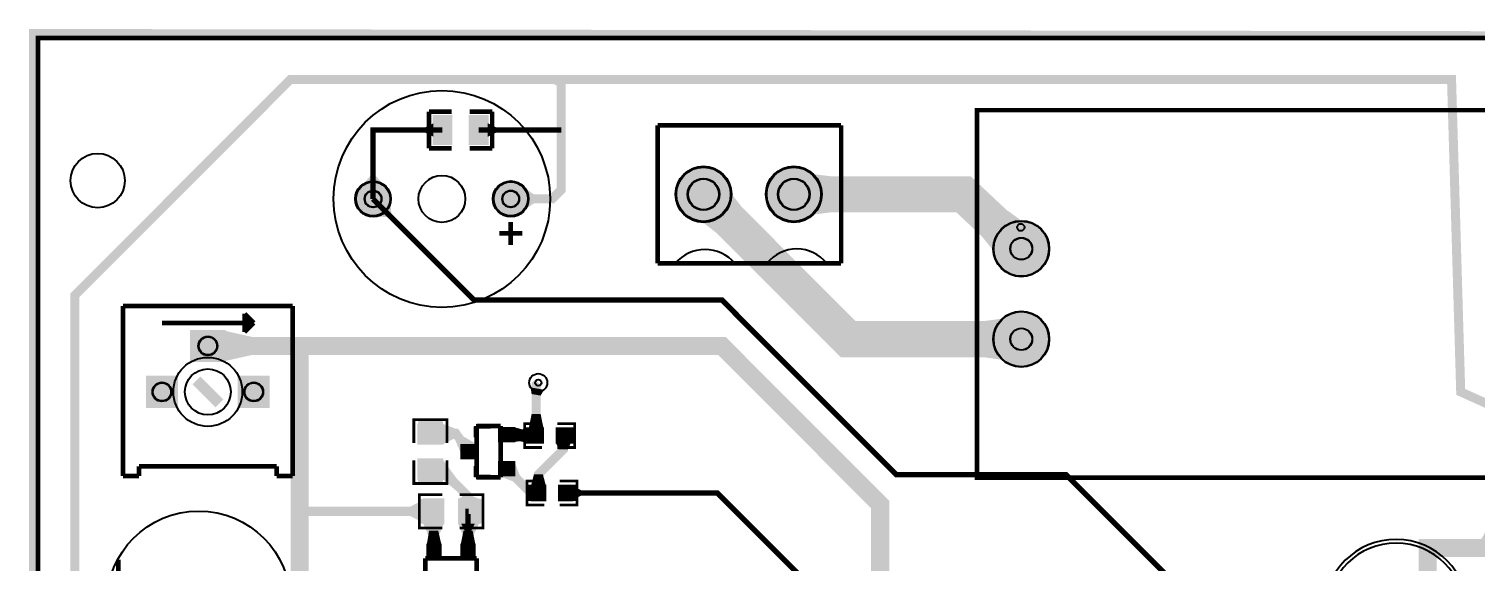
# Model space of a CAD drawing. Header units: millimetres. Extents: x 1 to 169, y 35 to 120.
# Drawn here: x 1.3 to 81.4, y 89.7 to 119.1 of the extents above; entities that cross this region are included whole.
import ezdxf

# ---------------------------------------------------------------- set-up
doc = ezdxf.new("R2010")
doc.units = ezdxf.units.MM
for name, color, linetype, true_color in [('BoardOutline', 7, 'Continuous', 0xff00ff), ('BottomSolderLayer', 7, 'Continuous', 0xaa00ff), ('Document', 7, 'Continuous', 0xffffff), ('Hole', 7, 'Continuous', 0x000000), ('Multi-Layer', 7, 'Continuous', 0xc0c0c0), ('TopLayer', 7, 'Continuous', 0xff0000), ('TopPasterLayer', 7, 'Continuous', 0x808080), ('TopSilkLayer', 7, 'Continuous', 0xffff00), ('TopSolderLayer', 7, 'Continuous', 0x800080)]:
    doc.layers.add(name, color=color, linetype=linetype, true_color=true_color)

msp = doc.modelspace()

# ---------------------------------------------------------------- hatches: boundary and pattern name
at = {"layer": 'BottomSolderLayer'}
for points in [[(37.057, 109.982, 1), (40.159, 109.982, 1)], [(42.056, 109.982, 1), (45.158, 109.982, 1)], [(19.329, 109.728, 1), (21.311, 109.728, 1)], [(26.949, 109.728, 1), (28.931, 109.728, 1)], [(54.649, 106.974, 1), (57.748, 106.974, 1)], [(54.649, 101.974, 1), (57.748, 101.974, 1)], [(10.185, 102.489), (12.167, 102.489), (12.167, 100.711), (10.185, 100.711)], [(7.747, 99.949), (9.525, 99.949), (9.525, 98.171), (7.747, 98.171)], [(12.827, 99.949), (14.605, 99.949), (14.605, 98.171), (12.827, 98.171)]]:
    msp.add_hatch(color=256, dxfattribs=at).paths.add_polyline_path(points)
at = {"layer": 'Multi-Layer'}
for points in [[(37.108, 109.982, 1), (40.108, 109.982, 1)], [(42.107, 109.982, 1), (45.107, 109.982, 1)], [(19.38, 109.728, 1), (21.26, 109.728, 1)], [(27, 109.728, 1), (28.88, 109.728, 1)], [(54.674, 106.974, 1), (57.722, 106.974, 1)], [(54.674, 101.974, 1), (57.722, 101.974, 1)], [(10.236, 102.438), (12.116, 102.438), (12.116, 100.762), (10.236, 100.762)], [(7.798, 99.898), (9.474, 99.898), (9.474, 98.222), (7.798, 98.222)], [(12.878, 99.898), (14.554, 99.898), (14.554, 98.222), (12.878, 98.222)]]:
    msp.add_hatch(color=256, dxfattribs=at).paths.add_polyline_path(points)
at = {"layer": 'TopLayer'}
for points in [[(23.662, 113.163), (23.662, 113.913), (23.212, 113.688), (23.212, 113.388)], [(24.662, 112.763), (23.662, 112.763), (23.662, 114.313), (24.662, 114.313)], [(26.662, 112.763), (25.662, 112.763), (25.662, 114.313), (26.662, 114.313)], [(26.662, 113.913), (26.662, 113.163), (27.112, 113.388), (27.112, 113.688)], [(21.025, 110.35), (19.615, 110.35), (20.17, 111.008), (20.47, 111.008)], [(44.599, 108.857), (44.599, 111.107), (45.649, 110.982), (45.649, 108.982)], [(20.261, 108.79), (21.258, 109.787), (21.331, 108.929), (21.119, 108.717)], [(28.563, 109.024), (28.561, 110.434), (29.219, 109.98), (29.22, 109.48)], [(40.105, 110.076), (38.514, 108.485), (39.345, 107.831), (40.759, 109.245)], [(56.247, 108.498), (54.681, 106.833), (54.002, 107.668), (55.373, 109.125)], [(55.19, 100.831), (55.19, 103.117), (54.123, 102.974), (54.123, 100.974)], [(12.116, 102.438), (12.116, 100.762), (13.616, 101.1), (13.616, 102.1)], [(29.776, 99.177), (29.037, 99.308), (29.096, 98.942), (29.596, 98.854)], [(28.943, 97.079), (29.749, 97.079), (29.596, 97.829), (29.096, 97.829)], [(22.807, 96.158), (24.184, 96.158), (24.184, 97.291), (22.807, 97.291)], [(24.184, 96.158), (24.184, 97.291), (24.883, 97.024), (24.892, 96.524)], [(27.262, 96.298), (27.262, 97.098), (28.161, 97.098), (28.161, 96.298)], [(28.161, 97.098), (28.161, 96.298), (28.911, 96.397), (28.911, 96.897)], [(28.943, 96.215), (28.943, 97.079), (28.193, 96.897), (28.193, 96.397)], [(29.749, 97.079), (29.749, 96.215), (28.943, 96.215), (28.943, 97.079)], [(30.449, 97.079), (30.449, 96.215), (31.256, 96.215), (31.256, 97.079)], [(25.179, 95.655), (26.078, 96.158), (25.328, 96.598), (24.889, 96.352)], [(25.179, 95.358), (25.179, 96.158), (26.078, 96.158), (26.078, 95.358)], [(30.449, 96.215), (31.256, 96.215), (31.102, 95.877), (30.602, 95.877)], [(22.807, 95.358), (24.184, 95.358), (24.184, 94.226), (22.807, 94.226)], [(24.184, 95.314), (24.184, 94.226), (24.934, 93.585), (24.934, 94.292)], [(27.262, 94.418), (27.262, 95.218), (28.161, 95.218), (28.161, 94.418)], [(28.161, 95.171), (27.262, 94.418), (28.064, 94.112), (28.449, 94.434)], [(29.07, 93.04), (29.07, 93.904), (29.058, 93.722), (29.058, 93.222)], [(29.07, 93.904), (29.876, 93.904), (29.723, 94.497), (29.223, 94.497)], [(29.876, 93.904), (29.876, 93.04), (29.07, 93.04), (29.07, 93.904)], [(30.576, 93.904), (30.576, 93.04), (31.383, 93.04), (31.383, 93.904)], [(31.383, 93.097), (31.383, 93.847), (31.833, 93.622), (31.833, 93.322)], [(23.106, 91.831), (23.106, 93.081), (22.356, 92.706), (22.356, 92.206)], [(24.238, 93.145), (24.238, 91.768), (23.106, 91.768), (23.106, 93.145)], [(26.171, 93.145), (25.038, 93.145), (25.328, 93.294), (25.828, 93.294)], [(25.038, 93.145), (25.038, 91.768), (26.171, 91.768), (26.171, 93.145)], [(24.238, 91.768), (23.106, 91.768), (23.422, 91.018), (23.922, 91.018)], [(23.298, 90.645), (24.098, 90.645), (23.922, 91.395), (23.422, 91.395)], [(25.038, 91.768), (26.171, 91.768), (25.828, 91.018), (25.328, 91.018)], [(25.178, 90.645), (25.978, 90.645), (25.828, 91.395), (25.328, 91.395)], [(25.203, 91.768), (25.953, 91.768), (25.728, 91.318), (25.428, 91.318)], [(24.098, 89.746), (23.298, 89.746), (23.298, 90.645), (24.098, 90.645)], [(25.978, 89.746), (25.178, 89.746), (25.178, 90.645), (25.978, 90.645)], [(25.203, 90.645), (25.953, 90.645), (25.728, 91.095), (25.428, 91.095)]]:
    msp.add_hatch(color=256, dxfattribs=at).paths.add_polyline_path(points)
at = {"layer": 'TopPasterLayer'}
for points in [[(24.662, 112.763), (23.662, 112.763), (23.662, 114.313), (24.662, 114.313)], [(26.662, 112.763), (25.662, 112.763), (25.662, 114.313), (26.662, 114.313)], [(22.855, 97.458), (24.135, 97.458), (24.185, 97.408), (24.185, 96.258), (24.135, 96.208), (23.725, 96.203), (23.725, 96.653), (23.275, 96.653), (23.275, 96.213), (22.855, 96.208), (22.805, 96.258), (22.805, 97.408)], [(27.262, 96.298), (27.262, 97.098), (28.161, 97.098), (28.161, 96.298)], [(28.799, 96.197), (29.649, 96.197), (29.699, 96.247), (29.699, 96.497), (29.399, 96.497), (29.399, 96.797), (29.699, 96.797), (29.699, 97.047), (29.649, 97.097), (28.799, 97.097), (28.749, 97.047), (28.749, 96.247)], [(30.499, 96.247), (30.499, 96.497), (30.799, 96.497), (30.799, 96.797), (30.499, 96.797), (30.499, 97.047), (30.549, 97.097), (31.399, 97.097), (31.449, 97.047), (31.449, 96.247), (31.399, 96.197), (30.549, 96.197)], [(25.179, 95.358), (25.179, 96.158), (26.078, 96.158), (26.078, 95.358)], [(22.855, 95.308), (23.275, 95.308), (23.275, 94.863), (23.725, 94.863), (23.725, 95.303), (24.135, 95.308), (24.185, 95.258), (24.185, 94.108), (24.135, 94.058), (22.855, 94.058), (22.805, 94.108), (22.805, 95.258)], [(27.262, 94.418), (27.262, 95.218), (28.161, 95.218), (28.161, 94.418)], [(28.926, 93.022), (29.776, 93.022), (29.826, 93.072), (29.826, 93.322), (29.526, 93.322), (29.526, 93.622), (29.826, 93.622), (29.826, 93.872), (29.776, 93.922), (28.926, 93.922), (28.876, 93.872), (28.876, 93.072)], [(30.626, 93.072), (30.626, 93.322), (30.926, 93.322), (30.926, 93.622), (30.626, 93.622), (30.626, 93.872), (30.676, 93.922), (31.526, 93.922), (31.576, 93.872), (31.576, 93.072), (31.526, 93.022), (30.676, 93.022)], [(24.188, 93.096), (24.188, 92.676), (23.743, 92.676), (23.743, 92.226), (24.183, 92.226), (24.188, 91.816), (24.138, 91.766), (22.988, 91.766), (22.938, 91.816), (22.938, 93.096), (22.988, 93.146), (24.138, 93.146)], [(26.338, 93.096), (26.338, 91.816), (26.288, 91.766), (25.138, 91.766), (25.088, 91.816), (25.083, 92.226), (25.533, 92.226), (25.533, 92.676), (25.093, 92.676), (25.088, 93.096), (25.138, 93.146), (26.288, 93.146)], [(24.098, 89.746), (23.298, 89.746), (23.298, 90.645), (24.098, 90.645)], [(25.978, 89.746), (25.178, 89.746), (25.178, 90.645), (25.978, 90.645)]]:
    msp.add_hatch(color=256, dxfattribs=at).paths.add_polyline_path(points)
at = {"layer": 'TopSolderLayer'}
for points in [[(24.713, 112.712), (23.611, 112.712), (23.611, 114.364), (24.713, 114.364)], [(26.713, 112.712), (25.611, 112.712), (25.611, 114.364), (26.713, 114.364)], [(37.057, 109.982, 1), (40.159, 109.982, 1)], [(42.056, 109.982, 1), (45.158, 109.982, 1)], [(19.329, 109.728, 1), (21.311, 109.728, 1)], [(26.949, 109.728, 1), (28.931, 109.728, 1)], [(54.649, 106.974, 1), (57.748, 106.974, 1)], [(54.649, 101.974, 1), (57.748, 101.974, 1)], [(10.185, 102.489), (12.167, 102.489), (12.167, 100.711), (10.185, 100.711)], [(7.747, 99.949), (9.525, 99.949), (9.525, 98.171), (7.747, 98.171)], [(12.827, 99.949), (14.605, 99.949), (14.605, 98.171), (12.827, 98.171)], [(22.776, 96.137), (24.214, 96.137), (24.214, 97.312), (22.776, 97.312)], [(27.233, 96.275), (27.233, 97.121), (28.19, 97.121), (28.19, 96.275)], [(29.774, 97.105), (29.774, 96.19), (28.917, 96.19), (28.917, 97.105)], [(30.424, 97.105), (30.424, 96.19), (31.281, 96.19), (31.281, 97.105)], [(25.151, 95.336), (25.151, 96.181), (26.107, 96.181), (26.107, 95.336)], [(22.776, 95.379), (24.214, 95.379), (24.214, 94.205), (22.776, 94.205)], [(27.233, 94.396), (27.233, 95.241), (28.19, 95.241), (28.19, 94.396)], [(29.901, 93.93), (29.901, 93.015), (29.044, 93.015), (29.044, 93.93)], [(30.551, 93.93), (30.551, 93.015), (31.408, 93.015), (31.408, 93.93)], [(24.263, 93.17), (24.263, 91.742), (23.08, 91.742), (23.08, 93.17)], [(25.013, 93.17), (25.013, 91.742), (26.196, 91.742), (26.196, 93.17)], [(24.124, 89.721), (23.273, 89.721), (23.273, 90.671), (24.124, 90.671)], [(26.003, 89.721), (25.152, 89.721), (25.152, 90.671), (26.003, 90.671)]]:
    msp.add_hatch(color=256, dxfattribs=at).paths.add_polyline_path(points)

# ---------------------------------------------------------------- linework, layer by layer
at = {"layer": 'BoardOutline', "const_width": 0.254}
msp.add_lwpolyline([(168.91, 35.56), (1.778, 35.306), (1.778, 118.618), (84.836, 118.618), (169.164, 118.364), (168.91, 35.56)], close=True, dxfattribs=at)
at = {"layer": 'BottomSolderLayer'}
for centre, radius in [((38.608, 109.982), 1.551), ((43.607, 109.982), 1.551), ((20.32, 109.728), 0.991), ((27.94, 109.728), 0.991), ((38.608, 109.982), 0.879), ((43.607, 109.982), 0.879), ((20.32, 109.728), 0.474), ((27.94, 109.728), 0.474), ((56.198, 106.974), 1.549), ((56.198, 106.974), 0.61), ((56.198, 101.974), 1.549), ((56.198, 101.974), 0.61), ((11.176, 101.6), 0.527), ((8.636, 99.06), 0.53), ((13.716, 99.06), 0.53)]:
    msp.add_circle(centre, radius, dxfattribs=at)
at = {"layer": 'Document'}
for points, const_width in [([(13.335, 103.251), (13.208, 103.378)], 0.254), ([(13.208, 103.378), (13.208, 102.362)], 0.254), ([(13.462, 103.124), (13.335, 103.251)], 0.254), ([(13.335, 102.87), (13.335, 103.251)], 0.254), ([(13.335, 102.87), (8.636, 102.87)], 0.254), ([(13.208, 102.362), (13.335, 102.489)], 0.254), ([(13.716, 102.87), (13.335, 102.87)], 0.254), ([(13.335, 102.489), (13.335, 102.87)], 0.254), ([(13.462, 102.616), (13.335, 102.489)], 0.254), ([(13.462, 102.616), (13.462, 103.124)], 0.254), ([(13.589, 102.997), (13.462, 103.124)], 0.254), ([(13.589, 102.743), (13.462, 102.616)], 0.254), ([(13.716, 102.87), (13.589, 102.997)], 0.254), ([(13.589, 102.743), (13.589, 102.997)], 0.254), ([(13.716, 102.87), (13.589, 102.743)], 0.254), ([(11.811, 98.425), (10.541, 99.695)], 0.61), ([(26.06, 97.181), (27.381, 97.181)], 0.254), ([(26.06, 94.336), (26.06, 97.181)], 0.254), ([(27.381, 97.181), (27.381, 94.336)], 0.254), ([(27.381, 94.336), (26.06, 94.336)], 0.254), ([(23.216, 88.545), (23.216, 89.865)], 0.254), ([(23.216, 89.865), (26.06, 89.865)], 0.254), ([(26.06, 89.865), (26.06, 88.545)], 0.254)]:
    msp.add_lwpolyline(points, dxfattribs=dict(at, const_width=const_width))
for centre, radius in [((56.166, 108.157), 0.2), ((11.176, 99.06), 1.905), ((11.176, 99.06), 1.27)]:
    msp.add_circle(centre, radius, dxfattribs=at)
at = {"layer": 'Hole'}
msp.add_circle((29.464, 99.568), 0.175, dxfattribs=at)
at = {"layer": 'Multi-Layer'}
for centre, radius in [((5.08, 110.744), 1.5), ((38.608, 109.982), 1.5), ((43.607, 109.982), 1.5), ((20.32, 109.728), 0.94), ((27.94, 109.728), 0.94), ((38.608, 109.982), 0.85), ((43.607, 109.982), 0.85), ((20.32, 109.728), 0.45), ((27.94, 109.728), 0.45), ((56.198, 106.974), 1.524), ((56.198, 106.974), 0.6), ((56.198, 101.974), 1.524), ((56.198, 101.974), 0.6), ((11.176, 101.6), 0.5), ((8.636, 99.06), 0.5), ((13.716, 99.06), 0.5), ((29.464, 99.568), 0.5)]:
    msp.add_circle(centre, radius, dxfattribs=at)
at = {"layer": 'TopLayer'}
for points, const_width in [([(85.598, 96.774), (80.518, 99.06), (80.01, 116.332), (15.748, 116.332), (3.81, 104.394), (3.81, 51.071), (7.738, 46.88), (12.192, 46.736)], 0.5), ([(30.734, 113.538), (30.734, 116.14), (30.378, 116.332)], 0.5), ([(27.94, 109.728), (30.233, 109.732), (30.739, 110.24), (30.734, 113.538)], 0.5), ([(20.32, 109.728), (20.32, 113.538), (24.162, 113.538)], 0.3), ([(26.162, 113.538), (30.734, 113.538)], 0.3), ([(56.198, 101.974), (46.616, 101.974), (38.608, 109.982)], 2), ([(56.198, 106.974), (53.002, 109.982), (43.607, 109.982)], 2), ([(66.818, 85.09), (65.532, 85.09), (64.516, 88.646), (58.674, 94.488), (49.276, 94.488), (39.624, 104.14), (25.908, 104.14), (20.32, 109.728)], 0.3), ([(11.176, 101.6), (19.05, 101.6)], 1), ([(16.256, 92.456), (16.256, 101.6), (39.624, 101.6), (48.387, 92.837), (48.387, 87.884)], 1), ([(29.464, 99.568), (29.346, 99.45), (29.346, 96.647)], 0.5), ([(23.495, 96.724), (24.892, 96.774), (25.629, 95.758)], 0.5), ([(27.711, 96.698), (27.762, 96.647), (29.346, 96.647)], 0.5), ([(78.684, 86.868), (78.684, 90.424), (81.948, 90.424), (85.598, 96.774)], 1), ([(29.473, 93.472), (29.473, 94.497), (30.852, 95.877), (30.852, 96.647)], 0.5), ([(23.495, 94.792), (24.08, 94.792), (25.578, 93.294), (25.578, 90.196)], 0.5), ([(27.711, 94.818), (29.058, 93.472), (29.473, 93.472)], 0.5), ([(13.208, 87.376), (16.256, 87.376), (16.256, 92.456)], 1), ([(79.756, 71.628), (79.756, 71.628), (61.214, 71.628), (39.37, 93.472), (30.979, 93.472)], 0.3), ([(16.256, 92.456), (22.352, 92.456), (23.672, 92.456)], 0.5), ([(23.698, 90.196), (23.672, 90.222), (23.672, 92.456)], 0.5), ([(25.578, 90.196), (25.578, 92.456), (25.604, 92.456)], 0.3)]:
    msp.add_lwpolyline(points, dxfattribs=dict(at, const_width=const_width))
at = {"layer": 'TopSilkLayer'}
for points, const_width in [([(169.164, 118.618), (169.164, 118.618), (1.524, 118.872), (1.524, 35.306), (169.164, 35.306), (169.164, 118.618)], 0.5), ([(53.753, 114.634), (88.043, 114.634), (88.043, 94.314), (53.753, 94.314), (53.753, 114.634)], 0.254)]:
    msp.add_lwpolyline(points, close=True, dxfattribs=dict(at, const_width=const_width))
for points, const_width in [([(24.662, 114.558), (23.412, 114.558)], 0.254), ([(23.412, 112.518), (23.412, 114.558)], 0.254), ([(25.662, 114.558), (26.912, 114.558)], 0.254), ([(26.912, 112.518), (26.912, 114.558)], 0.254), ([(36.068, 113.792), (36.068, 106.172)], 0.254), ([(36.068, 113.792), (46.228, 113.792)], 0.254), ([(46.228, 113.792), (46.228, 106.172)], 0.254), ([(24.662, 112.518), (23.412, 112.518)], 0.254), ([(25.662, 112.518), (26.912, 112.518)], 0.254), ([(27.94, 108.458), (27.94, 107.823), (27.94, 107.188)], 0.254), ([(28.575, 107.823), (27.94, 107.823), (27.305, 107.823)], 0.254), ([(36.068, 106.172), (46.228, 106.172)], 0.254), ([(15.875, 103.81), (6.477, 103.81)], 0.254), ([(6.477, 103.81), (6.477, 94.412)], 0.254), ([(15.875, 94.412), (15.875, 103.81)], 0.254), ([(22.578, 96.234), (22.578, 97.519), (24.412, 97.519), (24.412, 96.234)], 0.152), ([(26.01, 96.546), (26.01, 97.155)], 0.254), ([(26.01, 97.155), (26.822, 97.155)], 0.254), ([(29.673, 97.308), (28.714, 97.308), (28.714, 95.987), (29.673, 95.987)], 0.152), ([(30.525, 97.308), (31.484, 97.308), (31.484, 95.987), (30.525, 95.987)], 0.152), ([(22.578, 95.282), (22.578, 93.997), (24.412, 93.997), (24.412, 95.282)], 0.152), ([(6.477, 94.412), (7.366, 94.412)], 0.254), ([(7.366, 94.412), (7.366, 94.945)], 0.254), ([(7.366, 94.945), (14.986, 94.945)], 0.254), ([(14.986, 94.945), (14.986, 94.412)], 0.254), ([(15.875, 94.412), (14.986, 94.412)], 0.254), ([(26.01, 94.971), (26.01, 94.361)], 0.254), ([(26.01, 94.361), (26.822, 94.361)], 0.254), ([(29.8, 94.133), (28.841, 94.133), (28.841, 92.812), (29.8, 92.812)], 0.152), ([(30.652, 94.133), (31.611, 94.133), (31.611, 92.812), (30.652, 92.812)], 0.152), ([(24.162, 93.373), (22.877, 93.373), (22.877, 91.539), (24.162, 91.539)], 0.152), ([(25.114, 93.373), (26.399, 93.373), (26.399, 91.539), (25.114, 91.539)], 0.152), ([(6.223, 84.963), (6.223, 89.789)], 0.254)]:
    msp.add_lwpolyline(points, dxfattribs=dict(at, const_width=const_width))
for centre, radius in [((24.13, 109.728), 5.994), ((24.13, 109.728), 1.295), ((10.668, 87.376), 5.095)]:
    msp.add_circle(centre, radius, dxfattribs=at)
for centre, radius, start, end in [((38.694, 104.765), 2.169, 40.4366, 139.5634), ((43.774, 104.837), 2.123, 38.96667, 141.03333), ((76.936, 86.902), 4, 180.49117, 179.50883), ((76.937, 86.901), 3.8, 180.49788, 179.50212)]:
    msp.add_arc(centre, radius, start, end, dxfattribs=at)
at = {"layer": 'TopSolderLayer'}
for centre, radius in [((38.608, 109.982), 1.551), ((43.607, 109.982), 1.551), ((20.32, 109.728), 0.991), ((27.94, 109.728), 0.991), ((38.608, 109.982), 0.879), ((43.607, 109.982), 0.879), ((20.32, 109.728), 0.474), ((27.94, 109.728), 0.474), ((56.198, 106.974), 1.549), ((56.198, 106.974), 0.61), ((56.198, 101.974), 1.549), ((56.198, 101.974), 0.61), ((11.176, 101.6), 0.527), ((8.636, 99.06), 0.53), ((13.716, 99.06), 0.53)]:
    msp.add_circle(centre, radius, dxfattribs=at)

doc.saveas('drawing.dxf')
